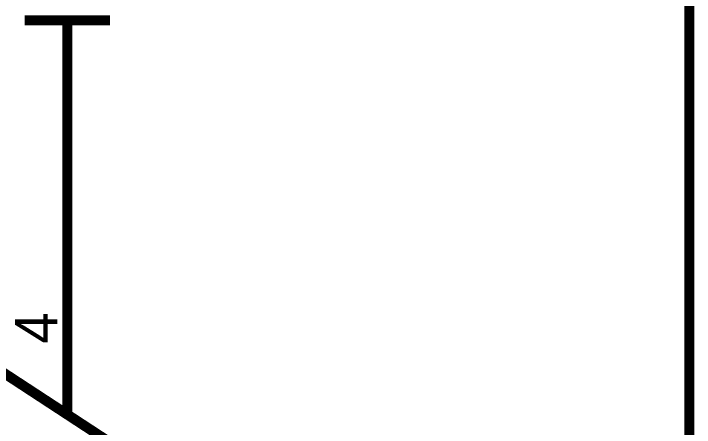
# Model space of a CAD drawing. Header units: millimetres. Extents: x 0 to 800, y 0 to 567.
# Drawn here: x 156.4 to 176.57, y 457.32 to 469.59 of the extents above; entities that cross this region are included whole.
import ezdxf

# ---------------------------------------------------------------- set-up
doc = ezdxf.new("R2010")
doc.units = ezdxf.units.MM
doc.layers.add('Sheet', color=255, linetype='Continuous')

msp = doc.modelspace()

# ---------------------------------------------------------------- linework, layer by layer
at = {"layer": 'Sheet', "const_width": 0.3}
for points in [[(164.601, 478.023), (176.416, 478.023), (176.416, 454.202), (176.416, 454.202)], [(156.727, 469.389), (159.258, 469.389)], [(157.993, 466.846), (157.993, 469.389)], [(157.993, 466.846), (157.993, 462.21)], [(157.993, 457.708), (157.993, 462.21)], [(152.001, 461.627), (163.458, 454.124)]]:
    msp.add_lwpolyline(points, dxfattribs=at)

# ---------------------------------------------------------------- texts
at = {"layer": 'Sheet'}
msp.add_text('4', height=1.254, rotation=90, dxfattribs=at).set_placement((157.69, 459.802))

doc.saveas('drawing.dxf')
